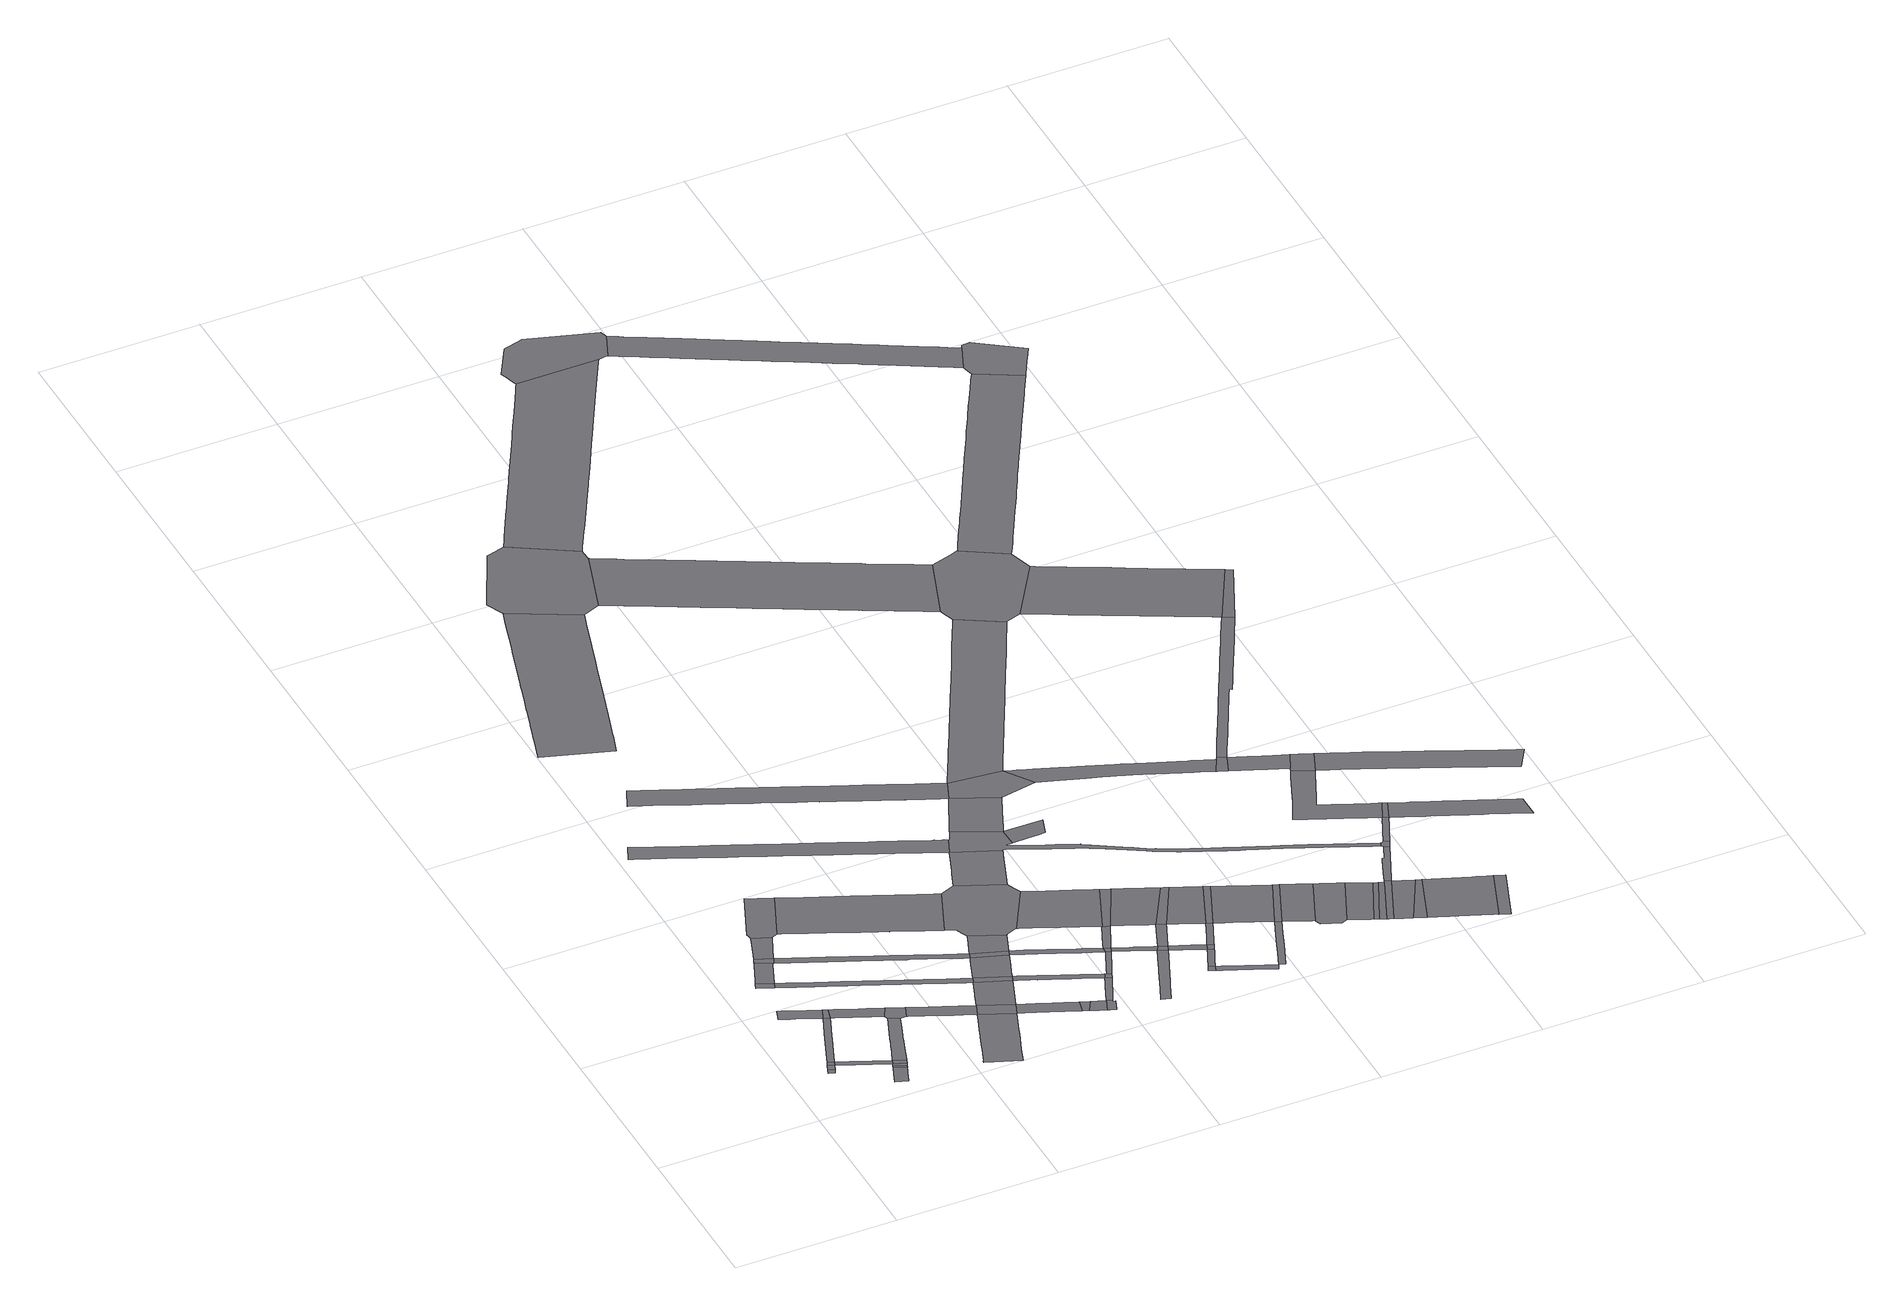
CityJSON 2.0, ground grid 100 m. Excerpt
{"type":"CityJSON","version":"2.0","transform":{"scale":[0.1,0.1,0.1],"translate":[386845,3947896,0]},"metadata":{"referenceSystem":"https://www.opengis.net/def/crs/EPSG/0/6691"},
"CityObjects":{
"road1":{"type":"Road","geometry":[{"type":"MultiSurface","lod":"1","boundaries":[[[0,1,2,3]]]}]},
"road2":{"type":"Road","attributes":{"RoadStructureAttribute.sectionType":"1"},"geometry":[{"type":"MultiSurface","lod":"1","boundaries":[[[4,0,3,5]]]}]},
"road3":{"type":"Road","geometry":[{"type":"MultiSurface","lod":"1","boundaries":[[[6,7,4,5,8]]]}]},
"road4":{"type":"Road","attributes":{"RoadStructureAttribute.sectionType":"1"},"geometry":[{"type":"MultiSurface","lod":"1","boundaries":[[[9,10,11,12,13,14,15,16,6,8,17,18,19,20,21,22,23,24,25,26]]]}]},
"road5":{"type":"Road","attributes":{"RoadStructureAttribute.sectionType":"1"},"geometry":[{"type":"MultiSurface","lod":"1","boundaries":[[[27,28,29,30,31,32,33,34,35,36,37,38,39,40,41,42,8,5]]]}]},
"road6":{"type":"Road","attributes":{"RoadStructureAttribute.sectionType":"1"},"geometry":[{"type":"MultiSurface","lod":"1","boundaries":[[[43,44,45,46,47,48,49,50,51,52,53,54,9,55]]]}]},
"road7":{"type":"Road","geometry":[{"type":"MultiSurface","lod":"1","boundaries":[[[56,57,58,59]]]}]},
"road8":{"type":"Road","attributes":{"RoadStructureAttribute.sectionType":"1"},"geometry":[{"type":"MultiSurface","lod":"1","boundaries":[[[60,61,62,63,64,65,66,67]]]}]},
"road9":{"type":"Road","geometry":[{"type":"MultiSurface","lod":"1","boundaries":[[[68,60,67,69,70]]]}]},
"road10":{"type":"Road","attributes":{"RoadStructureAttribute.sectionType":"1"},"geometry":[{"type":"MultiSurface","lod":"1","boundaries":[[[71,72,73,74,56,59,75,76]]]}]},
"road11":{"type":"Road","geometry":[{"type":"MultiSurface","lod":"1","boundaries":[[[55,9,26,77]]]}]},
"road12":{"type":"Road","attributes":{"RoadStructureAttribute.sectionType":"1"},"geometry":[{"type":"MultiSurface","lod":"1","boundaries":[[[34,68,70,78,79]]]}]},
"road13":{"type":"Road","geometry":[{"type":"MultiSurface","lod":"1","boundaries":[[[35,34,79,80]]]}]},
"road14":{"type":"Road","geometry":[{"type":"MultiSurface","lod":"1","boundaries":[[[81,82,71,76,83,84]]]}]},
"road15":{"type":"Road","attributes":{"RoadStructureAttribute.sectionType":"1"},"geometry":[{"type":"MultiSurface","lod":"1","boundaries":[[[85,86,87,88,89,90,91,35,80,92,93,94,95,96,97,98,99,100,101,102,103]]]}]},
"road16":{"type":"Road","attributes":{"RoadStructureAttribute.sectionType":"1"},"geometry":[{"type":"MultiSurface","lod":"1","boundaries":[[[104,105,106,107,77,26,108,109,110,111,112,113,114,115]]]}]},
"road17":{"type":"Road","attributes":{"RoadStructureAttribute.sectionType":"1"},"geometry":[{"type":"MultiSurface","lod":"1","boundaries":[[[116,117,81,84,118,119,120]]]}]},
"road18":{"type":"Road","geometry":[{"type":"MultiSurface","lod":"1","boundaries":[[[121,115,114,85,103,122,123]]]}]},
"road19":{"type":"Road","geometry":[{"type":"MultiSurface","lod":"1","boundaries":[[[124,125,126,127,116,120,128,129]]]}]},
"road20":{"type":"Road","attributes":{"RoadStructureAttribute.sectionType":"1"},"geometry":[{"type":"MultiSurface","lod":"1","boundaries":[[[130,131,132,133,134,135,136,137,138,139,140,141,142,143,144,145,146,147,148,149,150,151,59,58,152,153,154,155,156,157,158,159,160,161,162,163,164,165,166,167,168,169,170,171,172,173,174,175,176,177,178,179]]]}]},
"road21":{"type":"Road","attributes":{"RoadStructureAttribute.sectionType":"1"},"geometry":[{"type":"MultiSurface","lod":"1","boundaries":[[[180,181,182,183,184,185,186,187,188,123,122,189,190,191,192,193,194,195,196,197]]]}]},
"road22":{"type":"Road","attributes":{"RoadStructureAttribute.sectionType":"1"},"geometry":[{"type":"MultiSurface","lod":"1","boundaries":[[[198,199,200,201,202,203,204,205,206,207,208,209,210,211,212,213,214,84,83,215,216,217,218,219,220,221,222,223,224,225,226,227,228,229,230,231,232,233,234,235,236,237]]]}]},
"road23":{"type":"Road","attributes":{"RoadStructureAttribute.sectionType":"1"},"geometry":[{"type":"MultiSurface","lod":"1","boundaries":[[[196,238,239,240,241,242,243,244,245,246,247,248,249,250,251,252,253,254]]]}]},
"road24":{"type":"Road","geometry":[{"type":"MultiSurface","lod":"1","boundaries":[[[197,196,254,255]]]}]},
"road25":{"type":"Road","attributes":{"function":"3","RoadStructureAttribute.sectionType":"1"},"geometry":[{"type":"MultiSurface","lod":"1","boundaries":[[[256,257,258,259,260,261,262,263,264,265,266,267,268,129,128,269,270,271,272,273,274,275,276,277,278,279,280,281,282,283,284,285]]]}]},
"road26":{"type":"Road","attributes":{"RoadStructureAttribute.sectionType":"1"},"geometry":[{"type":"MultiSurface","lod":"1","boundaries":[[[178,286,287,288,289,197,255,290,291]]]}]},
"road27":{"type":"Road","attributes":{"RoadStructureAttribute.sectionType":"1"},"geometry":[{"type":"MultiSurface","lod":"1","boundaries":[[[292,293,294,295,296,297,298,299,300,301,302,303,304,305,306,307,308,309,310,311,312,313,314,315,316,317,318,319,320,321,322,323,324,325,326,327,328,329,330,331,332,333,334,335,336,337,338,339,340,341,342,343,344,345,346,347,348,349,350,351,352,353,354,355,356,357,358,359]]]}]},
"road28":{"type":"Road","geometry":[{"type":"MultiSurface","lod":"1","boundaries":[[[179,178,291,360]]]}]},
"road29":{"type":"Road","attributes":{"function":"2","RoadStructureAttribute.sectionType":"1"},"geometry":[{"type":"MultiSurface","lod":"1","boundaries":[[[361,362,363,364,365,366,367,368,369,370,371,372,373,374,375,376,377,378,379,380,381,382,383,384,385,386,387,388,389,390,391,392,393,394,395,396,397,398,399,400,401,402,403,404,405,406,407,408,409,410,411,412,413,414]]]}]},
"road30":{"type":"Road","attributes":{"RoadStructureAttribute.sectionType":"1"},"geometry":[{"type":"MultiSurface","lod":"1","boundaries":[[[415,416,417,418,419,420,421,422,255,254,423,424,425,426,427,428,429,430,431,432]]]}]},
"road31":{"type":"Road","attributes":{"function":"3","RoadStructureAttribute.sectionType":"1"},"geometry":[{"type":"MultiSurface","lod":"1","boundaries":[[[236,433,434,435,436,179,360,437,438,439]]]}]},
"road32":{"type":"Road","geometry":[{"type":"MultiSurface","lod":"1","boundaries":[[[237,236,439,440]]]}]},
"road33":{"type":"Road","attributes":{"function":"3","RoadStructureAttribute.sectionType":"1"},"geometry":[{"type":"MultiSurface","lod":"1","boundaries":[[[441,442,443,444,237,440,445]]]}]},
"road34":{"type":"Road","geometry":[{"type":"MultiSurface","lod":"1","boundaries":[[[415,432,446,447]]]}]},
"road35":{"type":"Road","attributes":{"RoadStructureAttribute.sectionType":"1"},"geometry":[{"type":"MultiSurface","lod":"1","boundaries":[[[448,449,450,451,452,453,454,455,447,446]]]}]},
"road36":{"type":"Road","attributes":{"RoadStructureAttribute.sectionType":"1"},"geometry":[{"type":"MultiSurface","lod":"1","boundaries":[[[456,457,458,459,460,461,462,463,464,465,466,467,468,469,470,471,472,473,474,475,476,477,478,479,480,481,482,483,484,485,486,487,488,489,490,491,492,493,494,495,496,497,498,499,500,501,502,503,504,505,506,507,508,509,510,511,512,513,514,515,516,517,518,519,520,521,522,523,524,525,526,527,528,529,530,531,532,533,534,535,536,537,538,539,540,541,542,543,544,545]]]}]},
"road37":{"type":"Road","attributes":{"RoadStructureAttribute.sectionType":"1"},"geometry":[{"type":"MultiSurface","lod":"1","boundaries":[[[546,547,548,549,550,551,552,553,554,555,556,557,558,559,560,561,562,563,564,565,566,567,568,360,291]]]}]},
"road38":{"type":"Road","geometry":[{"type":"MultiSurface","lod":"1","boundaries":[[[452,451,569,570,571,572,573,574]]]}]},
"road39":{"type":"Road","geometry":[{"type":"MultiSurface","lod":"1","boundaries":[[[575,285,284,576,577,441,445,578,579,580,581,582,583,584]]]}]},
"road40":{"type":"Road","attributes":{"RoadStructureAttribute.sectionType":"1"},"geometry":[{"type":"MultiSurface","lod":"1","boundaries":[[[556,585,586,587,588,589,452,574,590,591,592,593,594,595]]]}]},
"road41":{"type":"Road","attributes":{"RoadStructureAttribute.sectionType":"1"},"geometry":[{"type":"MultiSurface","lod":"1","boundaries":[[[596,597,598,599,600,601,602,603,604,605,606,607,440,439,608,609,610,611,612,613,614,615,616,617,618,619,620]]]}]},
"road42":{"type":"Road","geometry":[{"type":"MultiSurface","lod":"1","boundaries":[[[557,556,595,621,622]]]}]},
"road43":{"type":"Road","geometry":[{"type":"MultiSurface","lod":"1","boundaries":[[[623,624,625,626,627,628,629,630,631,632,361,414,633,634,635,636]]]}]},
"road44":{"type":"Road","attributes":{"RoadStructureAttribute.sectionType":"1"},"geometry":[{"type":"MultiSurface","lod":"1","boundaries":[[[619,637,638,639,640,622,621,641,642,643,644,645,646]]]}]},
"road45":{"type":"Road","geometry":[{"type":"MultiSurface","lod":"1","boundaries":[[[358,647,648,649,650,651,652,575,584,653,654,655,656,657,658]]]}]},
"road46":{"type":"Road","geometry":[{"type":"MultiSurface","lod":"1","boundaries":[[[620,619,646,659]]]}]},
"road47":{"type":"Road","attributes":{"function":"3","RoadStructureAttribute.sectionType":"1"},"geometry":[{"type":"MultiSurface","lod":"1","boundaries":[[[660,661,662,663,664,665,582,581,666,667,668,669,670,671,672,673,674,675]]]}]},
"road48":{"type":"Road","attributes":{"function":"3","RoadStructureAttribute.sectionType":"1"},"geometry":[{"type":"MultiSurface","lod":"1","boundaries":[[[676,677,678,620,659,679,680,681]]]}]},
"road49":{"type":"Road","attributes":{"RoadStructureAttribute.sectionType":"1"},"geometry":[{"type":"MultiSurface","lod":"1","boundaries":[[[682,683,684,685,686,687,688,689,690,691,692,693,694,695,696,697,698,699,700,701,702]]]}]},
"road50":{"type":"Road","attributes":{"RoadStructureAttribute.sectionType":"1"},"geometry":[{"type":"MultiSurface","lod":"1","boundaries":[[[703,704,705,659,646,706,707,708,709,682,710]]]}]},
"road51":{"type":"Road","geometry":[{"type":"MultiSurface","lod":"1","boundaries":[[[710,682,702,711]]]}]},
"road52":{"type":"Road","geometry":[{"type":"MultiSurface","lod":"1","boundaries":[[[675,674,676,681,712]]]}]},
"road53":{"type":"Road","attributes":{"function":"3","RoadStructureAttribute.sectionType":"1"},"geometry":[{"type":"MultiSurface","lod":"1","boundaries":[[[544,713,714,715,716,717,718,719,720]]]}]},
"road54":{"type":"Road","attributes":{"function":"3","RoadStructureAttribute.sectionType":"1"},"geometry":[{"type":"MultiSurface","lod":"1","boundaries":[[[721,722,723,710,711,724,725,726]]]}]},
"road55":{"type":"Road","geometry":[{"type":"MultiSurface","lod":"1","boundaries":[[[727,728,729,730,731,732]]]}]},
"road56":{"type":"Road","attributes":{"RoadStructureAttribute.sectionType":"1"},"geometry":[{"type":"MultiSurface","lod":"1","boundaries":[[[733,734,735,711,702,736,737,738,739,740]]]}]},
"road57":{"type":"Road","attributes":{"function":"3","RoadStructureAttribute.sectionType":"1"},"geometry":[{"type":"MultiSurface","lod":"1","boundaries":[[[741,742,743,744,745,746,747,748,712,681]]]}]},
"road58":{"type":"Road","attributes":{"RoadStructureAttribute.sectionType":"1"},"geometry":[{"type":"MultiSurface","lod":"1","boundaries":[[[739,749,750,727,732,751,752,753,754,755,756]]]}]},
"road59":{"type":"Road","attributes":{"RoadStructureAttribute.sectionType":"1"},"geometry":[{"type":"MultiSurface","lod":"1","boundaries":[[[757,758,759,760,761,717,762]]]}]},
"road60":{"type":"Road","geometry":[{"type":"MultiSurface","lod":"1","boundaries":[[[740,739,756,763,764]]]}]},
"road61":{"type":"Road","attributes":{"RoadStructureAttribute.sectionType":"1"},"geometry":[{"type":"MultiSurface","lod":"1","boundaries":[[[765,766,767,768,732,731,769,770,771,772,773,774,775,776,777,778,779]]]}]},
"road62":{"type":"Road","geometry":[{"type":"MultiSurface","lod":"1","boundaries":[[[780,781,744,743,721,726,782]]]}]},
"road63":{"type":"Road","geometry":[{"type":"MultiSurface","lod":"1","boundaries":[[[545,544,720,783,784,785]]]}]},
"road64":{"type":"Road","attributes":{"RoadStructureAttribute.sectionType":"1"},"geometry":[{"type":"MultiSurface","lod":"1","boundaries":[[[786,787,788,740,764,789,790,791]]]}]},
"road65":{"type":"Road","attributes":{"function":"3","RoadStructureAttribute.sectionType":"1"},"geometry":[{"type":"MultiSurface","lod":"1","boundaries":[[[792,793,794,786,795,796,797,782,726]]]}]},
"road66":{"type":"Road","geometry":[{"type":"MultiSurface","lod":"1","boundaries":[[[798,799,800,801,795,786,791,802]]]}]},
"road67":{"type":"Road","attributes":{"function":"2","RoadStructureAttribute.sectionType":"1"},"geometry":[{"type":"MultiSurface","lod":"1","boundaries":[[[803,804,805,806,807,808,809,810,811,812,813,814,815,816,817,818,819,820,821,822,823,824,825,826,827,828,829,830,831,832,833,834,835,836,837,838,839,840,841,842,843,844,845,846,847,848,849,623,636]]]}]},
"road68":{"type":"Road","attributes":{"RoadStructureAttribute.sectionType":"1"},"geometry":[{"type":"MultiSurface","lod":"1","boundaries":[[[850,851,852,853,854,779,855,856,857,858]]]}]},
"road69":{"type":"Road","attributes":{"RoadStructureAttribute.sectionType":"1"},"geometry":[{"type":"MultiSurface","lod":"1","boundaries":[[[859,860,861,862,863,864,865,866,867,868,869,870,871,872,873,874,875,876,877,878,879,880,881,882,883,884,885,886,887,888,889,890,891,892,893,894,895,896,897,898,899,900,901,902,903,634,633,904,905,906,907,908,909,910,911,912,913,914,915,916,917,918,919,920,921,922,923,924,925,926,927,928,929,930,931,932,933,934,935,936,937,938,939,940,941,942,943,944,945,946,947,948,949,950,951,952,953,954]]]}]},
"road70":{"type":"Road","attributes":{"function":"3","RoadStructureAttribute.sectionType":"1"},"geometry":[{"type":"MultiSurface","lod":"1","boundaries":[[[955,956,802,791,957,958,959,960,961]]]}]},
"road71":{"type":"Road","attributes":{"RoadStructureAttribute.sectionType":"1"},"geometry":[{"type":"MultiSurface","lod":"1","boundaries":[[[716,962,963,359,358,658,964,965,966,967,968,969,970,971,972,973,974,975,976,977,978,979,980,981,982,983,984,985,986,987,988,989,990,991,992,993,994,995,996,997,998,999,1000,1001,1002,1003,1004,1005,1006,1007,1008,1009,1010,1011,1012,1013,1014,1015,1016,1017,1018,1019,1020,1021,1022,1023,1024,1025,1026,1027,1028,1029,1030,1031,1032,1033,1034,1035,1036,1037,1038,1039,1040,1041,1042,1043,1044,1045,1046,1047,1048,1049,1050,1051,1052,1053,1054,1055,1056,1057,1058,762,717]]]}]},
"road72":{"type":"Road","geometry":[{"type":"MultiSurface","lod":"1","boundaries":[[[961,960,850,858,1059]]]}]},
"road73":{"type":"Road","attributes":{"function":"3","RoadStructureAttribute.sectionType":"1"},"geometry":[{"type":"MultiSurface","lod":"1","boundaries":[[[1060,1061,1062,1063,1064,1065,1066,1067,1068,1069,1070,1071,1072,1073,1074,1075,1076,1077,1078,1079,1080,1081,1082,1083,1084,1085,1086,1087,1088,1089,1090,1091,545,785,1092,1093,1094,1095,1096,1097,1098,1099,1100,1101,1102,1103,1104,1105]]]}]},
"road74":{"type":"Road","attributes":{"RoadStructureAttribute.sectionType":"1"},"geometry":[{"type":"MultiSurface","lod":"1","boundaries":[[[1106,1107,1059,858,1108,1109,1110]]]}]},
"road75":{"type":"Road","attributes":{"RoadStructureAttribute.sectionType":"1"},"geometry":[{"type":"MultiSurface","lod":"1","boundaries":[[[1111,1112,1113,1114,1115,1116,1117,1118,1119,1120,1121,1122,1123,1124,1125,1126,1127,1128,785,784,1129,1130,1131,1132,1133,1134,1135,1136,1137,1138,1139,1140,1141,1142,1143,1144]]]}]},
"road76":{"type":"Road","geometry":[{"type":"MultiSurface","lod":"1","boundaries":[[[1145,1146,1147,1148,1149,1110,1109,1150,1151,1152,1153,1154,1155,1156]]]}]},
"road77":{"type":"Road","attributes":{"function":"3","RoadStructureAttribute.sectionType":"1"},"geometry":[{"type":"MultiSurface","lod":"1","boundaries":[[[1156,1155,1157,1158,1159,1160]]]}]},
"road78":{"type":"Road","geometry":[{"type":"MultiSurface","lod":"1","boundaries":[[[1161,1162,1163,1164,1165,1166,1167,1168,1169,1170,1171,1172,824,823,1173,1174,1175,1176,1177]]]}]},
"road79":{"type":"Road","geometry":[{"type":"MultiSurface","lod":"1","boundaries":[[[1160,1159,1178,1179]]]}]},
"road80":{"type":"Road","attributes":{"RoadStructureAttribute.sectionType":"1"},"geometry":[{"type":"MultiSurface","lod":"1","boundaries":[[[1180,1181,1182,1179,1178]]]}]},
"road81":{"type":"Road","geometry":[{"type":"MultiSurface","lod":"1","boundaries":[[[1183,1182,1181,1184,1185,1186]]]}]},
"road82":{"type":"Road","attributes":{"function":"3","RoadStructureAttribute.sectionType":"1"},"geometry":[{"type":"MultiSurface","lod":"1","boundaries":[[[1187,1186,1185,1188,1189,1190,1191,1192,1193]]]}]},
"road83":{"type":"Road","geometry":[{"type":"MultiSurface","lod":"1","boundaries":[[[1193,1192,1194,1195]]]}]},
"road84":{"type":"Road","geometry":[{"type":"MultiSurface","lod":"1","boundaries":[[[1196,1144,1143,1197,1198,1199]]]}]},
"road85":{"type":"Road","attributes":{"RoadStructureAttribute.sectionType":"1"},"geometry":[{"type":"MultiSurface","lod":"1","boundaries":[[[1200,1201,1202,1203,1204,1205,1206,1183,1186,1207,1208,1209,1210,1211,1212,1213,1214]]]}]},
"road86":{"type":"Road","geometry":[{"type":"MultiSurface","lod":"1","boundaries":[[[1215,1216,1217,1218,954,953,1219,1060,1105,1220,1221,1222,1223]]]}]},
"road87":{"type":"Road","attributes":{"RoadStructureAttribute.sectionType":"1"},"geometry":[{"type":"MultiSurface","lod":"1","boundaries":[[[1224,1225,1226,1227,1199,1198,1228,1229,1230,1231,1232,1233]]]}]},
"road88":{"type":"Road","attributes":{"function":"3","RoadStructureAttribute.sectionType":"1"},"geometry":[{"type":"MultiSurface","lod":"1","boundaries":[[[1234,1235,1236,1237,1238,1195,1194,1239,1240,1241,1242,1243,1244,1245]]]}]},
"road89":{"type":"Road","geometry":[{"type":"MultiSurface","lod":"1","boundaries":[[[1246,1247,1014,1013,1248,1249,1250,1200,1214,1251,1252,1253]]]}]},
"road90":{"type":"Road","attributes":{"RoadStructureAttribute.sectionType":"1"},"geometry":[{"type":"MultiSurface","lod":"1","boundaries":[[[1254,1255,1256,1257,1258,1259,1260,1261,1262,1263,1264,1265,1266,1267,1268,1269,1270,1271,1272,1273,1274,1275,1276,1277,1278,1279,1280,1281,1282,1283,1284,1285]]]}]},
"road91":{"type":"Road","attributes":{"RoadStructureAttribute.sectionType":"1"},"geometry":[{"type":"MultiSurface","lod":"1","boundaries":[[[1271,1286,1287,1288,1289,1246,1253,1290,1291,1292,1293]]]}]},
"road92":{"type":"Road","geometry":[{"type":"MultiSurface","lod":"1","boundaries":[[[1294,1295,1296,1233,1232,1254,1285,1297]]]}]},
"road93":{"type":"Road","geometry":[{"type":"MultiSurface","lod":"1","boundaries":[[[1245,1244,1298,1299,1300,1301]]]}]},
"road94":{"type":"Road","geometry":[{"type":"MultiSurface","lod":"1","boundaries":[[[1272,1271,1293,1302]]]}]},
"road95":{"type":"Road","attributes":{"RoadStructureAttribute.sectionType":"1"},"geometry":[{"type":"MultiSurface","lod":"1","boundaries":[[[1303,1304,1305,1306,1307,1308,1309,1310,1311,1312,1313,1314,1315,1316,1317,1318,1319,1320,1321,1322,1323,1324,1325,1326,1327,1328,1329,1196,1199,1330,1331,1332,1333,1334,1335,1336,1337,1338,1339,1340,1341,1342,1343,1344,1345,1346,1347,1348,1349,1350]]]}]},
"road96":{"type":"Road","attributes":{"RoadStructureAttribute.sectionType":"1"},"geometry":[{"type":"MultiSurface","lod":"1","boundaries":[[[1351,1352,1353,1354,1355,1356,1357,1358,1359,1360,1361,1362,1363,1364,1365,1366,1367,1368,1222,1221,1369,1370,1371,1372,1373,1374,1375,1376,1377,1378,1379,1380,1381,1382,1383,1384,1385,1386,1387,1388,1389,1390,1391]]]}]},
"road97":{"type":"Road","attributes":{"RoadStructureAttribute.sectionType":"1"},"geometry":[{"type":"MultiSurface","lod":"1","boundaries":[[[1392,1393,1394,1395,1396,1397,1398,1399,1400,1401,1402,1403,1404,1405,1406,1407,1408,1302,1293,1409,1410,1411,1412,1413,1414,1415,1416,1417,1418,1419,1420]]]}]},
"road98":{"type":"Road","attributes":{"RoadStructureAttribute.sectionType":"1"},"geometry":[{"type":"MultiSurface","lod":"1","boundaries":[[[1421,1422,1423,1424,1425,1426,1427,1428,1429,1430,1431,1432,1433,1434,1435,1436,1437,1438,1439,1440,1441,1442,1443,1444,1445,1446,1447,1448,1449,1450,1451,1452,1453,1454,1455,1456,1457,1458,1459,1460,1461,1462,1463,1464,1465,1466,1467,1468,1469,1470,1471,1472,1473,1474,1175,1174,1475,1476,1477,1478,1479,1480,1481,1482,1483,1484,1485,1486,1487,1488,1489,1490,1491,1492,1493,1494,1495,1496,1497,1498,1499,1500,1501,1502,1503,1504,1505,1506,1507,1508]]]}]},
"road99":{"type":"Road","attributes":{"RoadStructureAttribute.sectionType":"1"},"geometry":[{"type":"MultiSurface","lod":"1","boundaries":[[[1509,1510,1511,1512,1513,1514,1515,1516,1517,1518,1519,1520,1521,1522,1523,1524,1525,1526,1527,1528,1529,1530,1531,1532,1533,1534,1535,1536,1537,1538,1297,1285,1539,1540,1541,1542,1543,1544,1545,1546,1547,1548,1549,1550,1551,1552,1553,1554,1555,1556,1557,1558,1559,1560,1561,1562,1563,1564,1565,1566,1567,1568]]]}]},
"road100":{"type":"Road","attributes":{"function":"3","RoadStructureAttribute.sectionType":"1"},"geometry":[{"type":"MultiSurface","lod":"1","boundaries":[[[1569,1570,1571,1572,1573,1574,1575,1576,1577,1578,1579,1580,1581,1582,1583,1584,1585,1586,1587,1588,1589,1590,1591,1592,1593,1594,1595,1596,1597,1598,1599,1215,1223,1600,1601,1602,1603,1604,1605,1606,1607,1608,1609,1610,1611,1612,1613,1614,1615,1616,1617,1618,1619,1620,1621,1622,1623,1624,1625,1626]]]}]},
"road101":{"type":"Road","geometry":[{"type":"MultiSurface","lod":"1","boundaries":[[[1391,1390,1303,1350,1627]]]}]},
"road102":{"type":"Road","geometry":[{"type":"MultiSurface","lod":"1","boundaries":[[[1628,1629,1630,1631,1632,1633,1508,1507,1634,1569,1626,1635,1636,1637,1638,1639,1640]]]}]}
},
"vertices":[
[244,395,0],[232,367,0],[269,352,0],[281,380,0],
[258,431,0],[296,416,0],
[270,459,0],[266,449,0],[307,444,0],
[421,829,0],[420,828,0],[417,819,0],[396,767,0],[387,747,0],[378,724,0],[370,704,0],[301,535,0],[309,448,0],[329,498,0],[340,527,0],[368,595,0],[382,629,0],[415,709,0],[416,712,0],[422,727,0],[439,767,0],[457,813,0],
[333,400,0],[344,395,0],[366,386,0],[375,382,0],[401,371,0],[485,334,0],[489,332,0],[594,287,0],[605,315,0],[526,349,0],[504,359,0],[470,373,0],[387,409,0],[366,418,0],[356,423,0],[350,425,0],
[372,931,0],[310,957,0],[280,970,0],[242,986,0],[216,997,0],[191,925,0],[200,922,0],[237,906,0],[241,905,0],[252,900,0],[281,888,0],[371,849,0],[450,898,0],
[216,1273,0],[200,1236,0],[298,1193,0],[313,1232,0],
[582,258,0],[561,204,0],[533,136,0],[607,112,0],[625,154,0],[633,174,0],[644,200,0],[654,224,0],
[587,271,0],[655,223,0],[662,241,0],
[291,1447,0],[246,1343,0],[238,1324,0],[228,1301,0],[378,1387,0],[383,1399,0],
[478,886,0],
[664,247,0],[669,260,0],
[679,288,0],
[302,1476,0],[291,1449,0],[389,1397,0],[406,1436,0],
[746,669,0],[682,508,0],[668,474,0],[667,470,0],[659,450,0],[656,444,0],[634,387,0],[699,342,0],[705,359,0],[726,416,0],[730,426,0],[734,437,0],[734,438,0],[736,443,0],[750,482,0],[756,497,0],[779,559,0],[780,562,0],[808,640,0],
[680,801,0],[671,805,0],[637,819,0],[508,874,0],[458,813,0],[482,803,0],[540,778,0],[571,765,0],[659,728,0],[670,724,0],[737,695,0],[771,763,0],
[371,1657,0],[317,1515,0],[411,1447,0],[437,1509,0],[482,1613,0],
[791,755,0],[846,641,0],[878,718,0],
[561,1965,0],[493,1994,0],[363,1692,0],[367,1676,0],[518,1627,0],[647,1928,0],
[1207,848,0],[1199,852,0],[1079,902,0],[1049,914,0],[1033,921,0],[1032,921,0],[1031,922,0],[981,943,0],[928,966,0],[878,988,0],[855,998,0],[834,1007,0],[766,1036,0],[744,1046,0],[679,1074,0],[674,1076,0],[656,1084,0],[608,1105,0],[595,1110,0],[438,1178,0],[410,1190,0],[375,1205,0],[330,1180,0],[375,1161,0],[394,1153,0],[409,1146,0],[504,1106,0],[629,1053,0],[651,1044,0],[673,1034,0],[732,1010,0],[734,1009,0],[820,972,0],[840,964,0],[880,947,0],[903,937,0],[949,917,0],[959,914,0],[1010,891,0],[1044,877,0],[1053,873,0],[1071,865,0],[1109,848,0],[1168,823,0],[1183,816,0],[1185,816,0],[1206,806,0],[1282,772,0],[1317,757,0],[1332,795,0],
[1208,576,0],[1201,579,0],[1152,600,0],[1122,613,0],[1119,615,0],[1069,636,0],[998,666,0],[914,702,0],[878,717,0],[853,638,0],[1029,564,0],[1068,547,0],[1077,543,0],[1090,538,0],[1120,525,0],[1141,517,0],[1213,487,0],[1242,562,0],
[1382,1015,0],[1351,1029,0],[1280,1060,0],[1194,1097,0],[1191,1098,0],[1190,1098,0],[1127,1126,0],[1106,1134,0],[1075,1148,0],[1065,1152,0],[1007,1177,0],[975,1191,0],[924,1213,0],[797,1268,0],[736,1294,0],[677,1320,0],[597,1354,0],[567,1321,0],[667,1278,0],[751,1242,0],[755,1241,0],[757,1240,0],[838,1205,0],[908,1175,0],[950,1157,0],[992,1140,0],[998,1137,0],[1074,1104,0],[1078,1103,0],[1087,1099,0],[1174,1062,0],[1178,1060,0],[1265,1023,0],[1273,1020,0],[1338,991,0],[1365,979,0],[1387,970,0],[1394,967,0],[1397,965,0],[1411,1003,0],
[1195,438,0],[1165,361,0],[1143,303,0],[1138,291,0],[1130,268,0],[1115,231,0],[1100,189,0],[1076,126,0],[1065,99,0],[1062,94,0],[1057,81,0],[1263,2,0],[1299,97,0],[1316,140,0],[1347,222,0],[1364,267,0],[1416,402,0],
[1445,478,0],
[1466,1575,0],[1424,1593,0],[1381,1612,0],[1380,1612,0],[1284,1654,0],[1267,1661,0],[1152,1711,0],[1082,1741,0],[1067,1747,0],[1052,1754,0],[1038,1760,0],[800,1862,0],[684,1912,0],[541,1617,0],[680,1557,0],[772,1517,0],[948,1441,0],[1002,1417,0],[1025,1407,0],[1037,1402,0],[1078,1384,0],[1093,1377,0],[1096,1375,0],[1097,1375,0],[1214,1325,0],[1260,1305,0],[1277,1298,0],[1364,1260,0],[1376,1255,0],[1504,1559,0],
[1317,756,0],[1292,691,0],[1281,663,0],[1276,650,0],[1471,545,0],[1523,680,0],
[1723,1996,0],[1685,2012,0],[1679,2015,0],[1669,2019,0],[1593,2051,0],[1494,2094,0],[1443,2116,0],[1435,2120,0],[1417,2128,0],[1387,2141,0],[1345,2158,0],[1184,2228,0],[1171,2233,0],[1163,2237,0],[1139,2248,0],[1106,2262,0],[1105,2262,0],[1068,2278,0],[1067,2279,0],[1044,2289,0],[986,2314,0],[952,2328,0],[899,2351,0],[821,2385,0],[755,2414,0],[712,2432,0],[690,2442,0],[638,2464,0],[583,2488,0],[558,2499,0],[532,2510,0],[499,2525,0],[473,2536,0],[284,2618,0],[263,2627,0],[246,2634,0],[107,2695,0],[64,2597,0],[92,2584,0],[179,2546,0],[261,2510,0],[371,2462,0],[405,2447,0],[416,2442,0],[480,2414,0],[489,2410,0],[538,2389,0],[539,2388,0],[561,2379,0],[571,2375,0],[689,2324,0],[774,2287,0],[934,2217,0],[1000,2189,0],[1081,2154,0],[1092,2149,0],[1114,2140,0],[1211,2098,0],[1249,2081,0],[1338,2042,0],[1385,2021,0],[1390,2019,0],[1427,2003,0],[1568,1941,0],[1640,1909,0],[1684,1890,0],[1706,1880,0],[1751,1984,0],
[1537,716,0],
[396,4908,0],[376,4843,0],[353,4768,0],[319,4657,0],[302,4602,0],[287,4553,0],[249,4429,0],[223,4346,0],[222,4342,0],[219,4333,0],[218,4328,0],[217,4324,0],[213,4312,0],[198,4264,0],[190,4237,0],[158,4133,0],[145,4090,0],[138,4067,0],[131,4045,0],[108,3971,0],[97,3934,0],[97,3933,0],[68,3840,0],[61,3817,0],[53,3792,0],[24,3697,0],[23,3693,0],[22,3691,0],[8,3645,0],[429,3513,0],[456,3599,0],[469,3640,0],[471,3646,0],[490,3706,0],[496,3723,0],[521,3804,0],[525,3817,0],[527,3822,0],[539,3862,0],[555,3912,0],[578,3989,0],[601,4063,0],[628,4149,0],[638,4181,0],[655,4236,0],[668,4279,0],[692,4356,0],[712,4422,0],[713,4423,0],[713,4425,0],[714,4427,0],[767,4599,0],[794,4685,0],[798,4698,0],
[1775,343,0],[1696,375,0],[1681,381,0],[1677,383,0],[1666,388,0],[1636,399,0],[1600,414,0],[1553,434,0],[1451,388,0],[1457,386,0],[1516,362,0],[1569,340,0],[1579,336,0],[1583,334,0],[1647,308,0],[1665,301,0],[1711,282,0],[1754,264,0],
[1389,944,0],[1378,916,0],[1377,912,0],[1344,828,0],[1551,754,0],[1573,809,0],[1607,898,0],
[1620,932,0],
[1470,1154,0],[1448,1095,0],[1446,1091,0],[1445,1091,0],[1671,1065,0],
[1792,248,0],[1833,320,0],
[1817,238,0],[1840,229,0],[1844,227,0],[1884,211,0],[1916,290,0],[1900,293,0],[1885,300,0],[1874,304,0],
[1938,2461,0],[1885,2484,0],[1848,2500,0],[1838,2504,0],[1803,2520,0],[1761,2538,0],[1742,2546,0],[1707,2562,0],[1657,2583,0],[1649,2586,0],[1641,2590,0],[1592,2611,0],[1574,2619,0],[1536,2636,0],[1524,2641,0],[1468,2665,0],[1393,2698,0],[1371,2707,0],[1369,2708,0],[1311,2733,0],[1307,2735,0],[1283,2746,0],[1222,2772,0],[1197,2783,0],[1186,2787,0],[1117,2817,0],[1115,2818,0],[1095,2827,0],[1040,2851,0],[1006,2866,0],[957,2887,0],[902,2911,0],[883,2919,0],[829,2942,0],[796,2956,0],[790,2959,0],[744,2979,0],[708,2995,0],[701,2997,0],[680,3007,0],[637,3025,0],[610,3037,0],[544,3065,0],[506,3082,0],[492,3088,0],[398,3128,0],[323,3161,0],[267,3033,0],[268,3032,0],[342,3000,0],[397,2977,0],[509,2928,0],[536,2916,0],[567,2903,0],[594,2891,0],[625,2878,0],[651,2866,0],[743,2827,0],[766,2817,0],[849,2781,0],[912,2754,0],[923,2749,0],[936,2743,0],[950,2737,0],[1048,2695,0],[1050,2694,0],[1093,2675,0],[1097,2674,0],[1135,2657,0],[1171,2641,0],[1192,2632,0],[1251,2607,0],[1252,2606,0],[1274,2597,0],[1325,2575,0],[1338,2569,0],[1382,2550,0],[1416,2535,0],[1429,2529,0],[1471,2511,0],[1665,2427,0],[1686,2418,0],[1689,2417,0],[1690,2416,0],[1695,2414,0],[1780,2377,0],[1793,2372,0],[1871,2338,0],[1915,2319,0],[1966,2449,0],
[1548,670,0],[1578,657,0],[1613,642,0],[1651,627,0],[1652,626,0],[1723,596,0],[1826,552,0],[1878,530,0],[1920,513,0],[1997,480,0],[1998,480,0],[2011,510,0],[2010,511,0],[1908,556,0],[1892,562,0],[1887,565,0],[1791,607,0],[1735,631,0],[1669,660,0],[1666,662,0],[1628,678,0],[1607,686,0],[1563,705,0],
[1899,205,0],[1933,191,0],[1934,192,0],[1962,262,0],[1947,268,0],[1950,274,0],
[1597,1597,0],[1438,1228,0],[1456,1187,0],[1674,1066,0],[1681,1070,0],[1732,1091,0],[1745,1097,0],[1911,1387,0],[1893,1430,0],[1872,1479,0],
[1981,440,0],[1976,429,0],[1972,420,0],[1972,419,0],[1966,406,0],[1965,308,0],[1997,378,0],[2000,386,0],[2008,404,0],[2020,428,0],[2035,463,0],
[2052,748,0],[1998,772,0],[1970,783,0],[1880,823,0],[1865,829,0],[1847,837,0],[1820,849,0],[1770,871,0],[1749,880,0],[1741,883,0],[1700,900,0],[1660,916,0],[1671,871,0],[1686,865,0],[1735,845,0],[1743,841,0],[1754,837,0],[1806,815,0],[1850,795,0],[1959,749,0],[1968,745,0],[1981,739,0],[2090,693,0],[2103,687,0],[2104,725,0],
[2049,494,0],[2022,505,0],
[659,5450,0],[634,5443,0],[626,5440,0],[602,5433,0],[598,5431,0],[587,5428,0],[582,5427,0],[577,5425,0],[542,5414,0],[349,5018,0],[908,4744,0],[1040,5150,0],[1037,5209,0],[1036,5223,0],
[2087,653,0],[2085,648,0],[2055,580,0],[2041,548,0],[2052,500,0],[2069,536,0],[2089,582,0],[2094,592,0],[2112,632,0],[2134,679,0],
[1683,1819,0],[1657,1752,0],[1648,1728,0],[1645,1722,0],[1636,1698,0],[1597,1598,0],[1969,1730,0],[1973,1739,0],[1977,1749,0],[1978,1752,0],[1982,1761,0],[1983,1764,0],
[2146,709,0],
[2298,1223,0],[2288,1228,0],[2191,1269,0],[2181,1273,0],[1977,1359,0],[1932,1378,0],[1758,1091,0],[1898,1031,0],[1914,1024,0],[1957,1006,0],[1973,999,0],[1975,998,0],[2168,915,0],[2170,914,0],[2186,907,0],[2317,1215,0],
[2183,902,0],[2119,758,0],[2105,726,0],[2160,740,0],[2163,746,0],[2227,890,0],
[2370,576,0],[2368,571,0],[2347,522,0],[2321,461,0],[2306,425,0],[2296,402,0],[2276,354,0],[2253,301,0],[2251,295,0],[2238,264,0],[2197,169,0],[2252,149,0],[2299,260,0],[2305,273,0],[2349,376,0],[2364,409,0],[2366,414,0],[2370,424,0],[2373,432,0],[2402,499,0],[2425,553,0],
[2368,616,0],[2263,660,0],[2244,668,0],[2210,646,0],[2230,637,0],[2232,636,0],[2368,577,0],[2388,608,0],
[2441,589,0],
[2375,1190,0],
[1897,2282,0],[1808,2091,0],[1790,2052,0],[1788,2046,0],[2061,1920,0],[2073,1948,0],[2135,2087,0],[2186,2200,0],
[2463,791,0],[2444,746,0],[2443,743,0],[2499,723,0],[2507,742,0],[2518,768,0],
[2563,323,0],[2559,314,0],[2549,291,0],[2548,288,0],[2584,272,0],[2599,307,0],
[2562,537,0],[2515,557,0],[2500,564,0],[2471,533,0],[2499,520,0],[2546,500,0],[2625,466,0],[2641,502,0],
[2371,830,0],[2427,807,0],[2463,792,0],[2631,1081,0],[2592,1098,0],[2552,1115,0],[2444,1161,0],[2434,1165,0],
[2606,421,0],[2591,388,0],[2600,308,0],[2621,357,0],[2633,384,0],[2649,421,0],[2655,433,0],[2662,450,0],
[2160,1807,0],[2223,1809,0],[2266,1810,0],[2304,1921,0],[2090,1920,0],[2064,1804,0],
[2666,460,0],[2678,486,0],
[2856,197,0],[2753,241,0],[2664,279,0],[2633,292,0],[2618,257,0],[2620,257,0],[2664,238,0],[2696,224,0],[2770,193,0],[2778,189,0],[2841,162,0],[2842,162,0],[2893,140,0],[2910,133,0],[2925,168,0],
[2662,1068,0],[2647,1074,0],[2674,1063,0],
[2388,2239,0],[2414,2244,0],[2293,2415,0],
[2720,681,0],[2697,629,0],[2668,563,0],[2688,509,0],[2733,613,0],[2756,666,0],
[2581,741,0],[2644,714,0],[2669,703,0],[2849,989,0],[2787,1015,0],[2751,1031,0],
[2886,974,0],[2882,975,0],[2862,984,0],[2855,987,0],[2888,973,0],
[1043,5235,0],[1055,5257,0],[1097,5333,0],[1125,5384,0],[1135,5402,0],[1153,5434,0],[1205,5529,0],[1283,5669,0],[1329,5753,0],[1338,5770,0],[1378,5842,0],[1380,5845,0],[1432,5943,0],[1502,6074,0],[1545,6154,0],[1605,6265,0],[1686,6412,0],[1738,6508,0],[1787,6597,0],[1860,6730,0],[1873,6754,0],[1360,6749,0],[1347,6726,0],[1338,6710,0],[1333,6699,0],[1297,6633,0],[1241,6529,0],[1218,6487,0],[1202,6457,0],[1176,6409,0],[1150,6360,0],[1132,6327,0],[1072,6215,0],[1055,6184,0],[1025,6128,0],[985,6054,0],[950,5989,0],[940,5970,0],[939,5970,0],[938,5968,0],[893,5885,0],[845,5796,0],[826,5760,0],[816,5742,0],[791,5696,0],[702,5529,0],[687,5502,0],
[3072,528,0],[3072,527,0],[3026,416,0],[2992,331,0],[2964,264,0],[2963,155,0],[3029,316,0],[3069,416,0],[3109,513,0],
[2731,4277,0],[2712,4286,0],[2653,4317,0],[2637,4325,0],[2615,4336,0],[2552,4368,0],[2414,4439,0],[2394,4450,0],[2363,4465,0],[2361,4466,0],[2332,4481,0],[2317,4489,0],[2302,4497,0],[2299,4498,0],[2241,4529,0],[2221,4539,0],[2199,4550,0],[2186,4557,0],[2178,4561,0],[2164,4568,0],[2116,4593,0],[2060,4622,0],[2038,4634,0],[2016,4645,0],[1943,4683,0],[1817,4748,0],[1741,4787,0],[1733,4791,0],[1731,4792,0],[1678,4820,0],[1654,4832,0],[1649,4835,0],[1614,4853,0],[1569,4876,0],[1512,4905,0],[1484,4920,0],[1420,4953,0],[1381,4973,0],[1379,4974,0],[1215,5059,0],[1179,5078,0],[1141,5097,0],[1117,5110,0],[1105,5116,0],[1045,5147,0],[1035,4678,0],[1078,4656,0],[1094,4648,0],[1116,4636,0],[1191,4598,0],[1210,4588,0],[1216,4585,0],[1224,4581,0],[1303,4540,0],[1312,4535,0],[1315,4533,0],[1319,4532,0],[1369,4505,0],[1414,4482,0],[1466,4456,0],[1509,4433,0],[1512,4432,0],[1516,4429,0],[1539,4418,0],[1595,4389,0],[1673,4348,0],[1710,4329,0],[1711,4329,0],[1712,4328,0],[1715,4327,0],[1775,4296,0],[1824,4270,0],[1902,4230,0],[1917,4222,0],[1930,4215,0],[2027,4165,0],[2047,4155,0],[2060,4148,0],[2101,4127,0],[2115,4119,0],[2129,4113,0],[2162,4095,0],[2201,4075,0],[2208,4072,0],[2217,4067,0],[2294,4027,0],[2310,4019,0],[2323,4013,0],[2379,3984,0],[2408,3969,0],[2413,3967,0],[2423,3962,0],[2522,3911,0],[2531,3906,0],[2605,3868,0],[2746,4269,0],
[3100,881,0],[2972,936,0],[2816,640,0],[2859,621,0],[2968,574,0],[3072,529,0],[3205,836,0],
[1758,1981,0],[1756,1981,0],[1987,1773,0],[1998,1768,0],[2237,1662,0],[2248,1657,0],[2255,1654,0],[2262,1651,0],[2266,1649,0],[2353,1611,0],[2380,1599,0],[2418,1582,0],[2427,1576,0],[2429,1575,0],[2506,1529,0],[2614,1468,0],[2661,1441,0],[2669,1436,0],[2678,1431,0],[2735,1395,0],[2750,1388,0],[2759,1384,0],[2760,1384,0],[2766,1381,0],[2776,1376,0],[2824,1351,0],[2856,1335,0],[2876,1325,0],[2925,1303,0],[2951,1291,0],[2976,1280,0],[2983,1277,0],[3075,1237,0],[3107,1224,0],[3113,1222,0],[3178,1195,0],[3207,1183,0],[3275,1156,0],[3335,1133,0],[3402,1106,0],[3512,1059,0],[3573,1033,0],[3607,1018,0],[3669,991,0],[3673,990,0],[3674,989,0],[3675,989,0],[3682,986,0],[3743,960,0],[3759,953,0],[3860,908,0],[3902,890,0],[3915,915,0],[3877,931,0],[3797,967,0],[3719,1000,0],[3705,1006,0],[3700,1009,0],[3680,1017,0],[3673,1020,0],[3591,1056,0],[3587,1057,0],[3574,1063,0],[3544,1076,0],[3491,1099,0],[3468,1109,0],[3416,1131,0],[3402,1137,0],[3357,1155,0],[3275,1188,0],[3128,1247,0],[3103,1257,0],[2979,1309,0],[2977,1310,0],[2936,1327,0],[2881,1352,0],[2863,1361,0],[2808,1388,0],[2773,1405,0],[2759,1412,0],[2741,1420,0],[2712,1438,0],[2678,1458,0],[2650,1475,0],[2599,1506,0],[2446,1598,0],[2441,1601,0],[2400,1623,0],[2401,1630,0],[2389,1634,0],[2380,1638,0],[2297,1675,0],[2272,1686,0],[2237,1701,0],[2225,1707,0],[2221,1708,0],[2014,1803,0],
[3241,820,0],
[2636,3773,0],[2603,3707,0],[2591,3684,0],[2504,3510,0],[2489,3480,0],[2468,3437,0],[2451,3403,0],[2401,3305,0],[2382,3265,0],[2366,3234,0],[2361,3224,0],[2308,3120,0],[2304,3112,0],[2298,3100,0],[2255,3016,0],[2222,2950,0],[2214,2935,0],[2213,2934,0],[2182,2873,0],[2176,2861,0],[2172,2854,0],[2123,2756,0],[2102,2716,0],[2092,2697,0],[2073,2658,0],[2052,2617,0],[2041,2596,0],[2032,2578,0],[2019,2553,0],[2010,2535,0],[1982,2479,0],[1973,2462,0],[2305,2439,0],[2335,2499,0],[2392,2613,0],[2457,2743,0],[2537,2903,0],[2574,2975,0],[2627,3081,0],[2659,3144,0],[2699,3225,0],[2715,3256,0],[2786,3399,0],[2812,3449,0],[2892,3611,0],[2899,3624,0],
[3328,783,0],[3271,808,0],[3266,445,0],[3280,439,0],[3412,747,0],
[3289,2044,0],[3285,2045,0],[3267,2052,0],[3210,2074,0],[3054,2134,0],[3007,2151,0],[2987,2159,0],[2916,2186,0],[2887,2197,0],[2733,2256,0],[2688,2273,0],[2653,2286,0],[2599,2306,0],[2594,2308,0],[2454,2357,0],[2389,2381,0],[2369,2388,0],[2322,2404,0],[2509,2212,0],[2687,2154,0],[2772,2126,0],[2814,2112,0],[2848,2101,0],[2866,2095,0],[2880,2090,0],[2894,2085,0],[2933,2070,0],[2985,2049,0],[3190,1968,0],[3212,1959,0],[3249,1944,0],[3284,1930,0],[3366,1898,0],[3415,1996,0],
[3569,679,0],[3545,690,0],[3535,694,0],[3493,712,0],[3448,731,0],[3283,431,0],[3290,413,0],[3294,402,0],[3294,401,0],[3407,354,0],[3444,369,0],[3576,676,0],
[3500,345,0],[3565,317,0],[3581,310,0],[3720,609,0],
[1564,7101,0],[1553,7098,0],[1540,7094,0],[1445,7065,0],[1442,7065,0],[1440,7064,0],[1437,7063,0],[1324,6866,0],[1333,6838,0],[1339,6816,0],[1343,6805,0],[1355,6764,0],[1926,6759,0],[1931,6759,0],[2000,6924,0],[1999,6928,0],[1987,6967,0],
[3609,299,0],[3747,597,0],
[3619,294,0],[3648,282,0],[3777,583,0],
[3782,595,0],[3661,276,0],[3685,266,0],[3819,580,0],
[3876,558,0],[3694,262,0],[3703,258,0],[3704,258,0],[3737,244,0],[3784,225,0],[3944,532,0],
[3859,196,0],[3978,520,0],
[3423,2010,0],[3375,1894,0],[3429,1873,0],[3473,1984,0],
[3914,877,0],[3872,782,0],[3862,784,0],[3859,778,0],[3857,773,0],[3813,668,0],[3797,629,0],[3824,589,0],[3834,613,0],[3839,623,0],[3856,660,0],[3886,728,0],[3898,755,0],[3911,783,0],[3946,862,0],
[2929,4323,0],[2924,4322,0],[2879,4307,0],[2750,4267,0],[2622,3816,0],[2907,3627,0],[2995,3656,0],[3233,4022,0],[3188,4167,0],
[3718,1890,0],[3660,1912,0],[3584,1941,0],[3526,1964,0],[3560,1821,0],[3582,1812,0],[3612,1800,0],[3634,1791,0],[3753,1744,0],[3802,1857,0],
[4290,401,0],[4272,408,0],[4266,410,0],[4265,411,0],[4244,418,0],[3963,155,0],[3976,150,0],[4022,132,0],[4139,86,0],[4202,62,0],[4230,51,0],[4354,377,0],
[3934,922,0],[3924,918,0],[3903,889,0],[3909,887,0],[3910,886,0],[3955,882,0],[3965,903,0],[3966,906,0],
[3743,1722,0],[3722,1673,0],[3649,1503,0],[3634,1467,0],[3619,1432,0],[3608,1409,0],[3577,1347,0],[3563,1318,0],[3577,1313,0],[3636,1287,0],[3640,1285,0],[3676,1270,0],[3710,1255,0],[3737,1244,0],[3911,1168,0],[3945,1153,0],[4009,1125,0],[4021,1120,0],[4076,1240,0],[4062,1246,0],[4023,1262,0],[3952,1292,0],[3936,1299,0],[3820,1348,0],[3768,1370,0],[3740,1382,0],[3751,1407,0],[3754,1413,0],[3823,1565,0],[3844,1611,0],[3855,1637,0],[3869,1668,0],
[4006,1085,0],[3992,1053,0],[3973,1010,0],[3973,1009,0],[3972,920,0],[4005,995,0],[4023,1034,0],[4055,1105,0],
[3895,1820,0],[3849,1839,0],[3846,1840,0],[3927,1807,0],
[4229,49,0],[4228,47,0],[4294,21,0],[4420,352,0],
[4105,1228,0],
[3998,3145,0],[3963,3076,0],[3953,3056,0],[3937,3025,0],[3886,2924,0],[3868,2888,0],[3856,2866,0],[3818,2790,0],[3816,2786,0],[3810,2775,0],[3790,2736,0],[3782,2719,0],[3759,2674,0],[3732,2622,0],[3723,2605,0],[3705,2568,0],[3691,2541,0],[3652,2464,0],[3625,2410,0],[3614,2389,0],[3571,2304,0],[3566,2293,0],[3563,2288,0],[3486,2136,0],[3485,2134,0],[3484,2131,0],[3483,2130,0],[3506,2048,0],[3533,2102,0],[3576,2187,0],[3660,2354,0],[3678,2388,0],[3697,2426,0],[3710,2452,0],[3726,2483,0],[3754,2539,0],[3769,2530,0],[3771,2533,0],[3803,2596,0],[3849,2687,0],[3869,2726,0],[3887,2761,0],[3921,2828,0],[3977,2938,0],[4014,3011,0],[4041,3064,0],[4053,3088,0],[4065,3111,0],
[4194,3527,0],[4163,3543,0],[4076,3587,0],[4004,3625,0],[3968,3643,0],[3957,3649,0],[3910,3673,0],[3814,3722,0],[3788,3736,0],[3772,3744,0],[3637,3814,0],[3606,3830,0],[3586,3840,0],[3561,3853,0],[3412,3930,0],[3408,3932,0],[3406,3933,0],[3256,4011,0],[3004,3652,0],[3160,3572,0],[3237,3533,0],[3303,3500,0],[3348,3477,0],[3404,3448,0],[3452,3424,0],[3496,3402,0],[3535,3382,0],[3552,3373,0],[3593,3352,0],[3614,3342,0],[3645,3326,0],[3709,3293,0],[3717,3290,0],[3764,3266,0],[3767,3264,0],[3853,3221,0],[3893,3200,0],[3955,3168,0],[3998,3146,0],[3999,3146,0],[4199,3525,0],
[4775,945,0],[4573,1030,0],[4559,1036,0],[4495,1063,0],[4451,1082,0],[4391,1107,0],[4368,1117,0],[4360,1120,0],[4340,1129,0],[4330,1133,0],[4302,1144,0],[4284,1152,0],[4241,1170,0],[4223,1178,0],[4215,1181,0],[4206,1185,0],[4112,1224,0],[4062,1102,0],[4064,1101,0],[4134,1072,0],[4206,1042,0],[4246,1025,0],[4273,1014,0],[4470,932,0],[4545,901,0],[4571,890,0],[4683,843,0],[4803,793,0],[4802,934,0],
[3742,5972,0],[3732,5978,0],[3674,6010,0],[3667,6014,0],[3633,6032,0],[3602,6049,0],[3383,6169,0],[3337,6194,0],[3335,6195,0],[3333,6196,0],[3331,6197,0],[3325,6201,0],[3296,6216,0],[3206,6266,0],[3156,6293,0],[3155,6293,0],[3150,6296,0],[3106,6320,0],[3099,6324,0],[3084,6332,0],[3074,6338,0],[3036,6358,0],[2956,6402,0],[2944,6409,0],[2935,6413,0],[2930,6416,0],[2912,6426,0],[2850,6460,0],[2806,6484,0],[2745,6517,0],[2740,6520,0],[2738,6521,0],[2737,6522,0],[2735,6523,0],[2666,6561,0],[2645,6572,0],[2578,6609,0],[2558,6620,0],[2540,6629,0],[2505,6648,0],[2466,6670,0],[2461,6673,0],[2440,6684,0],[2434,6687,0],[2368,6724,0],[2341,6738,0],[2303,6759,0],[2282,6770,0],[2242,6792,0],[2197,6817,0],[2156,6839,0],[2084,6879,0],[2060,6891,0],[2047,6898,0],[1954,6747,0],[1988,6728,0],[2041,6699,0],[2140,6645,0],[2144,6643,0],[2239,6591,0],[2252,6584,0],[2288,6564,0],[2339,6537,0],[2364,6523,0],[2438,6482,0],[2469,6465,0],[2587,6401,0],[2688,6345,0],[2736,6319,0],[2847,6259,0],[2930,6213,0],[3034,6157,0],[3055,6145,0],[3074,6135,0],[3163,6086,0],[3179,6077,0],[3210,6060,0],[3225,6052,0],[3242,6043,0],[3261,6032,0],[3276,6024,0],[3323,5999,0],[3352,5983,0],[3555,5872,0],[3630,5831,0],[3669,5810,0],[3674,5807,0],[3745,5971,0],
[4985,1342,0],[4983,1343,0],[4966,1351,0],[4879,1389,0],[4874,1391,0],[4754,1444,0],[4699,1469,0],[4620,1504,0],[4579,1522,0],[4530,1543,0],[4496,1559,0],[4479,1566,0],[4437,1585,0],[4380,1611,0],[4299,1647,0],[4281,1656,0],[4253,1668,0],[4212,1686,0],[4195,1694,0],[4181,1700,0],[4161,1708,0],[4128,1722,0],[4118,1727,0],[4082,1742,0],[4079,1743,0],[4057,1753,0],[4024,1767,0],[4013,1771,0],[3982,1784,0],[3928,1806,0],[3888,1660,0],[3946,1636,0],[3999,1614,0],[4044,1595,0],[4080,1580,0],[4089,1576,0],[4103,1571,0],[4132,1559,0],[4149,1551,0],[4179,1537,0],[4195,1530,0],[4238,1511,0],[4296,1485,0],[4301,1483,0],[4305,1481,0],[4334,1468,0],[4348,1462,0],[4392,1442,0],[4406,1435,0],[4439,1421,0],[4478,1403,0],[4488,1399,0],[4566,1364,0],[4606,1346,0],[4705,1301,0],[4749,1281,0],[4837,1242,0],[4907,1210,0],[4923,1203,0],[5004,1334,0],
[3692,5734,0],[3662,5681,0],[3628,5618,0],[3560,5497,0],[3555,5488,0],[3531,5443,0],[3525,5433,0],[3500,5385,0],[3477,5342,0],[3460,5311,0],[3437,5268,0],[3411,5219,0],[3321,5053,0],[3321,5052,0],[3281,4978,0],[3260,4939,0],[3233,4889,0],[3216,4856,0],[3213,4851,0],[3209,4844,0],[3197,4821,0],[3159,4752,0],[3132,4701,0],[3125,4687,0],[3105,4651,0],[3080,4604,0],[3069,4584,0],[3048,4544,0],[3033,4516,0],[3014,4482,0],[2956,4374,0],[3212,4210,0],[3241,4263,0],[3255,4290,0],[3260,4299,0],[3310,4392,0],[3311,4394,0],[3313,4398,0],[3373,4508,0],[3411,4579,0],[3432,4617,0],[3447,4647,0],[3455,4662,0],[3503,4752,0],[3526,4795,0],[3527,4798,0],[3562,4861,0],[3576,4887,0],[3628,4982,0],[3652,5027,0],[3698,5111,0],[3736,5183,0],[3737,5184,0],[3806,5311,0],[3877,5442,0],[3893,5472,0],[3913,5508,0],[3958,5592,0],
[4242,3502,0],
[3807,5997,0],[3799,5996,0],[3773,5992,0],[3770,5991,0],[3754,5989,0],[3747,5975,0],[3684,5768,0],[3995,5659,0],[4013,5691,0],[4023,5710,0],[4029,5721,0],[4052,5762,0],[4076,5806,0]
]}
